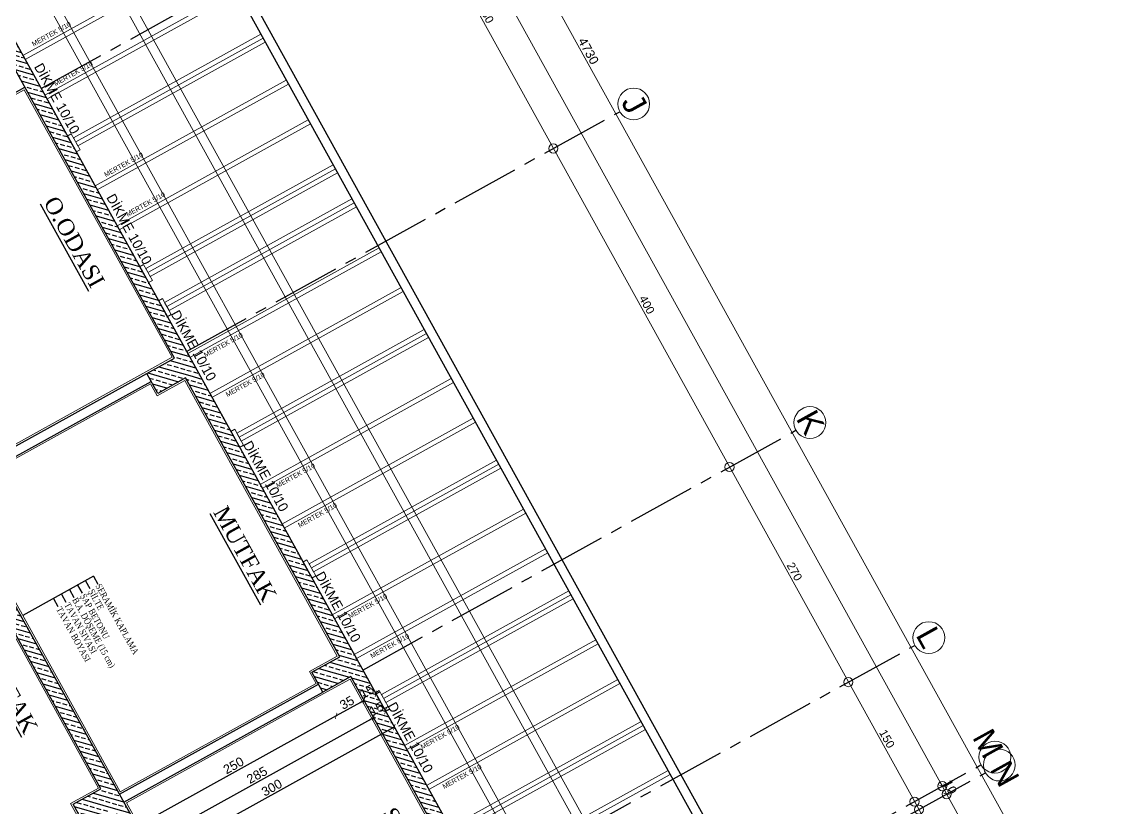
# Model space of a CAD drawing. Header units: millimetres. Extents: x 2232 to 85269, y -3593 to 5869.
# Drawn here: x 6651.6 to 6947.7, y -1213.2 to -997.1 of the extents above; entities that cross this region are included whole.
import ezdxf

# ---------------------------------------------------------------- set-up
doc = ezdxf.new("R2010")
doc.units = ezdxf.units.MM
for name, pattern in [('CENTER2', [112.5, 75, -12.5, 12.5, -12.5]), ('DASHDOT2', [12.7, 6.35, -3.175, 0, -3.175]), ('DOTX2', [0.5, 0, -0.5])]:
    doc.linetypes.add(name, pattern=pattern)
for name, color, linetype in [("'YAZI", 7, 'Continuous'), ('GORUNUS', 125, 'Continuous'), ('poz', 1, 'Continuous'), ('Standart', 7, 'Continuous'), ('Yazi', 7, 'Continuous'), ('Ölçülendirme', 7, 'Continuous')]:
    doc.layers.add(name, color=color, linetype=linetype)
for name, color, linetype, lineweight in [('aks', 251, 'DASHDOT2', 35), ('DENIZLIK', 8, 'Continuous', 20), ('duvar', 232, 'Continuous', 30), ('iz', 1, 'DOTX2', 20), ('Kiris', 7, 'Continuous', 30), ('Mertek', 137, 'Continuous', 5), ('sıva iç', 21, 'Continuous', 0), ('ölçü iç', 170, 'Continuous', 9), ('ÖLÇÜ İÇ', 7, 'Continuous', 9)]:
    doc.layers.add(name, color=color, linetype=linetype, lineweight=lineweight)
doc.styles.add('arial_1_18', font='arial.ttf', dxfattribs={"height": 0.2})
doc.styles.get("Standard").update_dxf_attribs({"font": 'arial.ttf'})
doc.styles.add('Times roman', font='times.ttf')
doc.styles.add('UNIVCH', font='times.ttf', dxfattribs={"width": 0.7})
doc.dimstyles.new('zulay iç ölçü', dxfattribs={"dimtxt": 10, "dimasz": 5, "dimexe": 0.18, "dimexo": 0, "dimgap": 2, "dimtad": 3, "dimdec": 0, "dimzin": 0, "dimdsep": 46, "dimtxsty": 'Standard', "dimblk": 'ARCHTICK', "dimcen": 0.09, "dimse1": 1, "dimse2": 1, "dimadec": 0, "dimazin": 0, "dimtfac": 1, "dimtdec": 0, "dimtix": 1, "dimtofl": 0, "dimtmove": 0, "dimatfit": 3, "dimldrblk": 'ARCHTICK', "dimfxl": 1, "dimtolj": 1, "dimtzin": 0, "dimarcsym": 0})
pattern_1 = [(45, (0, 0), (-7.071068, 7.071068), []), (45, (7.071, 0), (-7.071068, 7.071068), [5, -2.5])]

# ---------------------------------------------------------------- blocks, each defined once
blk = doc.blocks.new('IDE830Entity85')
at = {"layer": 'Standart', "linetype": 'Continuous', "lineweight": -3}
h = blk.add_hatch(dxfattribs=at)
h.set_pattern_fill('ANSI33', color=171, scale=40, style=0)
h.set_pattern_definition(pattern_1)
h.paths.add_polyline_path([(3235, 1335), (2840, 1335), (2840, 1350), (3235, 1350)])
blk = doc.blocks.new('IDE830Entity86')
at = {"layer": 'Standart', "linetype": 'Continuous', "lineweight": -3}
h = blk.add_hatch(dxfattribs=at)
h.set_pattern_fill('ANSI33', color=171, scale=40, style=0)
h.set_pattern_definition(pattern_1)
h.paths.add_polyline_path([(2815, 1335), (2465, 1335), (2465, 1350), (2815, 1350)])
blk = doc.blocks.new('IDE830Entity87')
at = {"layer": 'Standart', "linetype": 'Continuous', "lineweight": -3}
h = blk.add_hatch(dxfattribs=at)
h.set_pattern_fill('ANSI33', color=171, scale=40, style=0)
h.set_pattern_definition(pattern_1)
h.paths.add_polyline_path([(2440, 1335), (1825, 1335), (1825, 1350), (2440, 1350)])
blk = doc.blocks.new('IDE830Entity97')
at = {"layer": 'Standart', "linetype": 'Continuous', "lineweight": -3}
h = blk.add_hatch(dxfattribs=at)
h.set_pattern_fill('ANSI33', color=171, scale=40, style=0)
h.set_pattern_definition(pattern_1)
h.paths.add_polyline_path([(2465, 1300), (2440, 1300), (2440, 1350), (2465, 1350)])
blk = doc.blocks.new('IDE830Entity98')
at = {"layer": 'Standart', "linetype": 'Continuous', "lineweight": -3}
h = blk.add_hatch(dxfattribs=at)
h.set_pattern_fill('ANSI33', color=171, scale=40, style=0)
h.set_pattern_definition(pattern_1)
h.paths.add_polyline_path([(2840, 1300), (2815, 1300), (2815, 1350), (2840, 1350)])
blk = doc.blocks.new('IDE830Entity267')
at = {"layer": 'Standart', "color": 159, "linetype": 'Continuous', "lineweight": -3}
blk.add_lwpolyline([(3235, 1335), (2840, 1335)], dxfattribs=at)
blk = doc.blocks.new('IDE830Entity268')
at = {"layer": 'Standart', "color": 159, "linetype": 'Continuous', "lineweight": -3}
blk.add_lwpolyline([(2815, 1335), (2465, 1335)], dxfattribs=at)
blk = doc.blocks.new('IDE830Entity269')
at = {"layer": 'Standart', "color": 159, "linetype": 'Continuous', "lineweight": -3}
blk.add_lwpolyline([(2440, 1335), (1825, 1335)], dxfattribs=at)
blk = doc.blocks.new('IDE830Entity284')
at = {"layer": 'Standart', "color": 159, "linetype": 'Continuous', "lineweight": -3}
blk.add_lwpolyline([(2440, 1300), (2440, 1335)], dxfattribs=at)
blk = doc.blocks.new('IDE830Entity285')
at = {"layer": 'Standart', "color": 159, "linetype": 'Continuous', "lineweight": -3}
blk.add_lwpolyline([(2465, 1300), (2440, 1300)], dxfattribs=at)
blk = doc.blocks.new('IDE830Entity286')
at = {"layer": 'Standart', "color": 159, "linetype": 'Continuous', "lineweight": -3}
blk.add_lwpolyline([(2815, 1300), (2815, 1335)], dxfattribs=at)
blk = doc.blocks.new('IDE830Entity287')
at = {"layer": 'Standart', "color": 159, "linetype": 'Continuous', "lineweight": -3}
blk.add_lwpolyline([(2840, 1300), (2815, 1300)], dxfattribs=at)
blk = doc.blocks.new('IDE830Entity293')
at = {"layer": 'Standart', "color": 159, "linetype": 'Continuous', "lineweight": -3}
blk.add_lwpolyline([(-30, 1350), (3260, 1350)], dxfattribs=at)
blk = doc.blocks.new('IDE830Entity456')
at = {"layer": 'Standart', "color": 159, "linetype": 'Continuous', "lineweight": -3}
blk.add_lwpolyline([(2840, 1335), (2840, 1300)], dxfattribs=at)
blk = doc.blocks.new('IDE830Entity457')
at = {"layer": 'Standart', "color": 159, "linetype": 'Continuous', "lineweight": -3}
blk.add_lwpolyline([(2465, 1335), (2465, 1300)], dxfattribs=at)
blk = doc.blocks.new('tyutyu')
at = {"layer": 'Standart', "color": 159, "linetype": 'Continuous', "lineweight": -3}
blk.add_lwpolyline([(1027426.5, -396512), (1027426.5, -396462), (1030686.5, -396462)], dxfattribs=at)
at = {"layer": 'Standart'}
for name, p in [('IDE830Entity293', (1027426.5, -397512)), ('IDE830Entity87', (1027426.5, -397512)), ('IDE830Entity97', (1027426.5, -397512)), ('IDE830Entity86', (1027426.5, -397512)), ('IDE830Entity98', (1027426.5, -397512)), ('IDE830Entity85', (1027426.5, -397512)), ('IDE830Entity269', (1027426.5, -397512)), ('IDE830Entity284', (1027426.5, -397512)), ('IDE830Entity268', (1027426.5, -397512)), ('IDE830Entity457', (1027426.5, -397512)), ('IDE830Entity286', (1027426.5, -397512)), ('IDE830Entity267', (1027426.5, -397512)), ('IDE830Entity456', (1027426.5, -397512)), ('IDE830Entity285', (1027426.5, -397512)), ('IDE830Entity287', (1027426.5, -397512)), ('IDE830Entity86', (1027426.5, -397812)), ('IDE830Entity98', (1027426.5, -397812)), ('IDE830Entity85', (1027426.5, -397812)), ('IDE830Entity268', (1027426.5, -397812)), ('IDE830Entity286', (1027426.5, -397812)), ('IDE830Entity287', (1027426.5, -397812))]:
    blk.add_blockref(name, p, dxfattribs=at)
blk = doc.blocks.new('_ArchTick')
at = {"color": 0, "linetype": 'ByBlock', "const_width": 0.15}
blk.add_lwpolyline([(-0.5, -0.5), (0.5, 0.5)], dxfattribs=at)
blk = doc.blocks.new('*D2435')
at = {"layer": 'Defpoints', "color": 0, "transparency": 16777216}
for p in [(661197.5, -126478.5), (661197.5, -126493.5), (661204.5, -126493.5)]:
    blk.add_point(p, dxfattribs=at)
at = {"layer": 'ÖLÇÜ İÇ', "color": 0, "lineweight": -2, "transparency": 16777216}
for p, q in [((661204.5, -126478.5), (661204.5, -126473.5)), ((661204.5, -126493.5), (661204.5, -126498.5))]:
    blk.add_line(p, q, dxfattribs=at)
at = {"layer": 'ÖLÇÜ İÇ', "color": 0, "lineweight": -2, "transparency": 16777216, "xscale": 5, "yscale": 5, "zscale": 5}
for p, rotation in [((661204.5, -126478.5), 270), ((661204.5, -126493.5), 90)]:
    blk.add_blockref('_ArchTick', p, dxfattribs=dict(at, rotation=rotation))
at = {"layer": 'ÖLÇÜ İÇ', "color": 0, "transparency": 16777216, "insert": (661197.5, -126486), "char_height": 10, "attachment_point": 5, "rotation": 90}
blk.add_mtext('\\A1;15', dxfattribs=at)
blk = doc.blocks.new('*D2436')
at = {"layer": 'Defpoints', "color": 0, "transparency": 16777216}
for p in [(661197.5, -126493.5), (661177.2, -126528.5), (661204.5, -126528.5)]:
    blk.add_point(p, dxfattribs=at)
at = {"layer": 'ÖLÇÜ İÇ', "color": 0, "lineweight": -2, "transparency": 16777216}
blk.add_line((661204.5, -126493.5), (661204.5, -126528.5), dxfattribs=at)
at = {"layer": 'ÖLÇÜ İÇ', "color": 0, "lineweight": -2, "transparency": 16777216, "xscale": 5, "yscale": 5, "zscale": 5}
for p, rotation in [((661204.5, -126493.5), 90), ((661204.5, -126528.5), 270)]:
    blk.add_blockref('_ArchTick', p, dxfattribs=dict(at, rotation=rotation))
at = {"layer": 'ÖLÇÜ İÇ', "color": 0, "transparency": 16777216, "insert": (661197.5, -126511), "char_height": 10, "attachment_point": 5, "rotation": 90}
blk.add_mtext('\\A1;35', dxfattribs=at)
blk = doc.blocks.new('*D2437')
at = {"layer": 'Defpoints', "color": 0, "transparency": 16777216}
for p in [(661177.2, -126528.5), (661187, -126778.5), (661204.5, -126778.5)]:
    blk.add_point(p, dxfattribs=at)
at = {"layer": 'ÖLÇÜ İÇ', "color": 0, "lineweight": -2, "transparency": 16777216}
blk.add_line((661204.5, -126528.5), (661204.5, -126778.5), dxfattribs=at)
at = {"layer": 'ÖLÇÜ İÇ', "color": 0, "lineweight": -2, "transparency": 16777216, "xscale": 5, "yscale": 5, "zscale": 5}
for p, rotation in [((661204.5, -126528.5), 90), ((661204.5, -126778.5), 270)]:
    blk.add_blockref('_ArchTick', p, dxfattribs=dict(at, rotation=rotation))
at = {"layer": 'ÖLÇÜ İÇ', "color": 0, "transparency": 16777216, "insert": (661197.5, -126653.5), "char_height": 10, "attachment_point": 5, "rotation": 90}
blk.add_mtext('\\A1;250', dxfattribs=at)
blk = doc.blocks.new('*D2438')
at = {"layer": 'Defpoints', "color": 0, "transparency": 16777216}
for p in [(661246.2, -126478.5), (661246.2, -126778.5), (661246.2, -126778.5)]:
    blk.add_point(p, dxfattribs=at)
at = {"layer": 'ÖLÇÜ İÇ', "color": 0, "lineweight": -2, "transparency": 16777216}
blk.add_line((661246.2, -126478.5), (661246.2, -126778.5), dxfattribs=at)
at = {"layer": 'ÖLÇÜ İÇ', "color": 0, "lineweight": -2, "transparency": 16777216, "xscale": 5, "yscale": 5, "zscale": 5}
for p, rotation in [((661246.2, -126478.5), 90), ((661246.2, -126778.5), 270)]:
    blk.add_blockref('_ArchTick', p, dxfattribs=dict(at, rotation=rotation))
at = {"layer": 'ÖLÇÜ İÇ', "color": 0, "transparency": 16777216, "insert": (661239.2, -126628.5), "char_height": 10, "attachment_point": 5, "rotation": 90}
blk.add_mtext('\\A1;300', dxfattribs=at)
blk = doc.blocks.new('*D2439')
at = {"layer": 'Defpoints', "color": 0, "transparency": 16777216}
for p in [(661221, -126478.5), (661178.9, -126493.5), (661226.2, -126493.5)]:
    blk.add_point(p, dxfattribs=at)
at = {"layer": 'ÖLÇÜ İÇ', "color": 0, "lineweight": -2, "transparency": 16777216}
for p, q in [((661226.2, -126478.5), (661226.2, -126473.5)), ((661226.2, -126493.5), (661226.2, -126498.5))]:
    blk.add_line(p, q, dxfattribs=at)
at = {"layer": 'ÖLÇÜ İÇ', "color": 0, "lineweight": -2, "transparency": 16777216, "xscale": 5, "yscale": 5, "zscale": 5}
for p, rotation in [((661226.2, -126478.5), 270), ((661226.2, -126493.5), 90)]:
    blk.add_blockref('_ArchTick', p, dxfattribs=dict(at, rotation=rotation))
at = {"layer": 'ÖLÇÜ İÇ', "color": 0, "transparency": 16777216, "insert": (661219.2, -126486), "char_height": 10, "attachment_point": 5, "rotation": 90}
blk.add_mtext('\\A1;15', dxfattribs=at)
blk = doc.blocks.new('*D2440')
at = {"layer": 'Defpoints', "color": 0, "transparency": 16777216}
for p in [(661178.9, -126493.5), (661226.2, -126778.5), (661226.2, -126778.5)]:
    blk.add_point(p, dxfattribs=at)
at = {"layer": 'ÖLÇÜ İÇ', "color": 0, "lineweight": -2, "transparency": 16777216}
blk.add_line((661226.2, -126493.5), (661226.2, -126778.5), dxfattribs=at)
at = {"layer": 'ÖLÇÜ İÇ', "color": 0, "lineweight": -2, "transparency": 16777216, "xscale": 5, "yscale": 5, "zscale": 5}
for p, rotation in [((661226.2, -126493.5), 90), ((661226.2, -126778.5), 270)]:
    blk.add_blockref('_ArchTick', p, dxfattribs=dict(at, rotation=rotation))
at = {"layer": 'ÖLÇÜ İÇ', "color": 0, "transparency": 16777216, "insert": (661219.2, -126636), "char_height": 10, "attachment_point": 5, "rotation": 90}
blk.add_mtext('\\A1;285', dxfattribs=at)
blk = doc.blocks.new('*D2445')
at = {"layer": 'Defpoints', "color": 0, "transparency": 16777216}
for p in [(661221, -126478.5), (661178.9, -126493.5), (661226.2, -126493.5)]:
    blk.add_point(p, dxfattribs=at)
at = {"layer": 'ÖLÇÜ İÇ', "color": 0, "lineweight": -2, "transparency": 16777216}
for p, q in [((661226.2, -126478.5), (661226.2, -126473.5)), ((661226.2, -126493.5), (661226.2, -126498.5))]:
    blk.add_line(p, q, dxfattribs=at)
at = {"layer": 'ÖLÇÜ İÇ', "color": 0, "lineweight": -2, "transparency": 16777216, "xscale": 5, "yscale": 5, "zscale": 5}
for p, rotation in [((661226.2, -126478.5), 270), ((661226.2, -126493.5), 90)]:
    blk.add_blockref('_ArchTick', p, dxfattribs=dict(at, rotation=rotation))
at = {"layer": 'ÖLÇÜ İÇ', "color": 0, "transparency": 16777216, "insert": (661219.2, -126486), "char_height": 10, "attachment_point": 5, "rotation": 90}
blk.add_mtext('\\A1;15', dxfattribs=at)
blk = doc.blocks.new('*D2446')
at = {"layer": 'Defpoints', "color": 0, "transparency": 16777216}
for p in [(661178.9, -126493.5), (661226.2, -126778.5), (661226.2, -126778.5)]:
    blk.add_point(p, dxfattribs=at)
at = {"layer": 'ÖLÇÜ İÇ', "color": 0, "lineweight": -2, "transparency": 16777216}
blk.add_line((661226.2, -126493.5), (661226.2, -126778.5), dxfattribs=at)
at = {"layer": 'ÖLÇÜ İÇ', "color": 0, "lineweight": -2, "transparency": 16777216, "xscale": 5, "yscale": 5, "zscale": 5}
for p, rotation in [((661226.2, -126493.5), 90), ((661226.2, -126778.5), 270)]:
    blk.add_blockref('_ArchTick', p, dxfattribs=dict(at, rotation=rotation))
at = {"layer": 'ÖLÇÜ İÇ', "color": 0, "transparency": 16777216, "insert": (661219.2, -126636), "char_height": 10, "attachment_point": 5, "rotation": 90}
blk.add_mtext('\\A1;285', dxfattribs=at)
blk = doc.blocks.new('*D2451')
at = {"layer": 'Defpoints', "color": 0, "transparency": 16777216}
for p in [(661221, -126478.5), (661178.9, -126493.5), (661226.2, -126493.5)]:
    blk.add_point(p, dxfattribs=at)
at = {"layer": 'ÖLÇÜ İÇ', "color": 0, "lineweight": -2, "transparency": 16777216}
for p, q in [((661226.2, -126478.5), (661226.2, -126473.5)), ((661226.2, -126493.5), (661226.2, -126498.5))]:
    blk.add_line(p, q, dxfattribs=at)
at = {"layer": 'ÖLÇÜ İÇ', "color": 0, "lineweight": -2, "transparency": 16777216, "xscale": 5, "yscale": 5, "zscale": 5}
for p, rotation in [((661226.2, -126478.5), 270), ((661226.2, -126493.5), 90)]:
    blk.add_blockref('_ArchTick', p, dxfattribs=dict(at, rotation=rotation))
at = {"layer": 'ÖLÇÜ İÇ', "color": 0, "transparency": 16777216, "insert": (661219.2, -126486), "char_height": 10, "attachment_point": 5, "rotation": 90}
blk.add_mtext('\\A1;15', dxfattribs=at)
blk = doc.blocks.new('*D2452')
at = {"layer": 'Defpoints', "color": 0, "transparency": 16777216}
for p in [(661178.9, -126493.5), (661226.2, -126778.5), (661226.2, -126778.5)]:
    blk.add_point(p, dxfattribs=at)
at = {"layer": 'ÖLÇÜ İÇ', "color": 0, "lineweight": -2, "transparency": 16777216}
blk.add_line((661226.2, -126493.5), (661226.2, -126778.5), dxfattribs=at)
at = {"layer": 'ÖLÇÜ İÇ', "color": 0, "lineweight": -2, "transparency": 16777216, "xscale": 5, "yscale": 5, "zscale": 5}
for p, rotation in [((661226.2, -126493.5), 90), ((661226.2, -126778.5), 270)]:
    blk.add_blockref('_ArchTick', p, dxfattribs=dict(at, rotation=rotation))
at = {"layer": 'ÖLÇÜ İÇ', "color": 0, "transparency": 16777216, "insert": (661219.2, -126636), "char_height": 10, "attachment_point": 5, "rotation": 90}
blk.add_mtext('\\A1;285', dxfattribs=at)
blk = doc.blocks.new('*D2454')
at = {"layer": 'Defpoints', "color": 0, "transparency": 16777216}
for p in [(661221, -126478.5), (661178.9, -126493.5), (661226.2, -126493.5)]:
    blk.add_point(p, dxfattribs=at)
at = {"layer": 'ÖLÇÜ İÇ', "color": 0, "lineweight": -2, "transparency": 16777216}
for p, q in [((661226.2, -126478.5), (661226.2, -126473.5)), ((661226.2, -126493.5), (661226.2, -126498.5))]:
    blk.add_line(p, q, dxfattribs=at)
at = {"layer": 'ÖLÇÜ İÇ', "color": 0, "lineweight": -2, "transparency": 16777216, "xscale": 5, "yscale": 5, "zscale": 5}
for p, rotation in [((661226.2, -126478.5), 270), ((661226.2, -126493.5), 90)]:
    blk.add_blockref('_ArchTick', p, dxfattribs=dict(at, rotation=rotation))
at = {"layer": 'ÖLÇÜ İÇ', "color": 0, "transparency": 16777216, "insert": (661219.2, -126486), "char_height": 10, "attachment_point": 5, "rotation": 90}
blk.add_mtext('\\A1;15', dxfattribs=at)
blk = doc.blocks.new('*D2455')
at = {"layer": 'Defpoints', "color": 0, "transparency": 16777216}
for p in [(661178.9, -126493.5), (661226.2, -126778.5), (661226.2, -126778.5)]:
    blk.add_point(p, dxfattribs=at)
at = {"layer": 'ÖLÇÜ İÇ', "color": 0, "lineweight": -2, "transparency": 16777216}
blk.add_line((661226.2, -126493.5), (661226.2, -126778.5), dxfattribs=at)
at = {"layer": 'ÖLÇÜ İÇ', "color": 0, "lineweight": -2, "transparency": 16777216, "xscale": 5, "yscale": 5, "zscale": 5}
for p, rotation in [((661226.2, -126493.5), 90), ((661226.2, -126778.5), 270)]:
    blk.add_blockref('_ArchTick', p, dxfattribs=dict(at, rotation=rotation))
at = {"layer": 'ÖLÇÜ İÇ', "color": 0, "transparency": 16777216, "insert": (661219.2, -126636), "char_height": 10, "attachment_point": 5, "rotation": 90}
blk.add_mtext('\\A1;285', dxfattribs=at)
blk = doc.blocks.new('*D2456')
at = {"layer": 'Defpoints', "color": 0, "transparency": 16777216}
for p in [(661221, -126478.5), (661178.9, -126493.5), (661226.2, -126493.5)]:
    blk.add_point(p, dxfattribs=at)
at = {"layer": 'ÖLÇÜ İÇ', "color": 0, "lineweight": -2, "transparency": 16777216}
for p, q in [((661226.2, -126478.5), (661226.2, -126473.5)), ((661226.2, -126493.5), (661226.2, -126498.5))]:
    blk.add_line(p, q, dxfattribs=at)
at = {"layer": 'ÖLÇÜ İÇ', "color": 0, "lineweight": -2, "transparency": 16777216, "xscale": 5, "yscale": 5, "zscale": 5}
for p, rotation in [((661226.2, -126478.5), 270), ((661226.2, -126493.5), 90)]:
    blk.add_blockref('_ArchTick', p, dxfattribs=dict(at, rotation=rotation))
at = {"layer": 'ÖLÇÜ İÇ', "color": 0, "transparency": 16777216, "insert": (661219.2, -126486), "char_height": 10, "attachment_point": 5, "rotation": 90}
blk.add_mtext('\\A1;15', dxfattribs=at)
blk = doc.blocks.new('*D2457')
at = {"layer": 'Defpoints', "color": 0, "transparency": 16777216}
for p in [(661178.9, -126493.5), (661226.2, -126778.5), (661226.2, -126778.5)]:
    blk.add_point(p, dxfattribs=at)
at = {"layer": 'ÖLÇÜ İÇ', "color": 0, "lineweight": -2, "transparency": 16777216}
blk.add_line((661226.2, -126493.5), (661226.2, -126778.5), dxfattribs=at)
at = {"layer": 'ÖLÇÜ İÇ', "color": 0, "lineweight": -2, "transparency": 16777216, "xscale": 5, "yscale": 5, "zscale": 5}
for p, rotation in [((661226.2, -126493.5), 90), ((661226.2, -126778.5), 270)]:
    blk.add_blockref('_ArchTick', p, dxfattribs=dict(at, rotation=rotation))
at = {"layer": 'ÖLÇÜ İÇ', "color": 0, "transparency": 16777216, "insert": (661219.2, -126636), "char_height": 10, "attachment_point": 5, "rotation": 90}
blk.add_mtext('\\A1;285', dxfattribs=at)
blk = doc.blocks.new('*D2458')
at = {"layer": 'Defpoints', "color": 0, "transparency": 16777216}
for p in [(661221, -126478.5), (661178.9, -126493.5), (661226.2, -126493.5)]:
    blk.add_point(p, dxfattribs=at)
at = {"layer": 'ÖLÇÜ İÇ', "color": 0, "lineweight": -2, "transparency": 16777216}
for p, q in [((661226.2, -126478.5), (661226.2, -126473.5)), ((661226.2, -126493.5), (661226.2, -126498.5))]:
    blk.add_line(p, q, dxfattribs=at)
at = {"layer": 'ÖLÇÜ İÇ', "color": 0, "lineweight": -2, "transparency": 16777216, "xscale": 5, "yscale": 5, "zscale": 5}
for p, rotation in [((661226.2, -126478.5), 270), ((661226.2, -126493.5), 90)]:
    blk.add_blockref('_ArchTick', p, dxfattribs=dict(at, rotation=rotation))
at = {"layer": 'ÖLÇÜ İÇ', "color": 0, "transparency": 16777216, "insert": (661219.2, -126486), "char_height": 10, "attachment_point": 5, "rotation": 90}
blk.add_mtext('\\A1;15', dxfattribs=at)
blk = doc.blocks.new('*D2459')
at = {"layer": 'Defpoints', "color": 0, "transparency": 16777216}
for p in [(661178.9, -126493.5), (661226.2, -126778.5), (661226.2, -126778.5)]:
    blk.add_point(p, dxfattribs=at)
at = {"layer": 'ÖLÇÜ İÇ', "color": 0, "lineweight": -2, "transparency": 16777216}
blk.add_line((661226.2, -126493.5), (661226.2, -126778.5), dxfattribs=at)
at = {"layer": 'ÖLÇÜ İÇ', "color": 0, "lineweight": -2, "transparency": 16777216, "xscale": 5, "yscale": 5, "zscale": 5}
for p, rotation in [((661226.2, -126493.5), 90), ((661226.2, -126778.5), 270)]:
    blk.add_blockref('_ArchTick', p, dxfattribs=dict(at, rotation=rotation))
at = {"layer": 'ÖLÇÜ İÇ', "color": 0, "transparency": 16777216, "insert": (661219.2, -126636), "char_height": 10, "attachment_point": 5, "rotation": 90}
blk.add_mtext('\\A1;285', dxfattribs=at)
blk = doc.blocks.new('*D2460')
at = {"layer": 'Defpoints', "color": 0, "transparency": 16777216}
for p in [(661221, -126778.5), (661178.9, -126793.5), (661226.2, -126793.5)]:
    blk.add_point(p, dxfattribs=at)
at = {"layer": 'ÖLÇÜ İÇ', "color": 0, "lineweight": -2, "transparency": 16777216}
for p, q in [((661226.2, -126778.5), (661226.2, -126773.5)), ((661226.2, -126793.5), (661226.2, -126798.5))]:
    blk.add_line(p, q, dxfattribs=at)
at = {"layer": 'ÖLÇÜ İÇ', "color": 0, "lineweight": -2, "transparency": 16777216, "xscale": 5, "yscale": 5, "zscale": 5}
for p, rotation in [((661226.2, -126778.5), 270), ((661226.2, -126793.5), 90)]:
    blk.add_blockref('_ArchTick', p, dxfattribs=dict(at, rotation=rotation))
at = {"layer": 'ÖLÇÜ İÇ', "color": 0, "transparency": 16777216, "insert": (661219.2, -126786), "char_height": 10, "attachment_point": 5, "rotation": 90}
blk.add_mtext('\\A1;15', dxfattribs=at)
blk = doc.blocks.new('IDE242Entity1386')
at = {"layer": 'Ölçülendirme', "color": 1, "linetype": 'Continuous', "lineweight": 5}
for points in [[(-8, 2693), (3268, 2693)], [(-8, 2658), (3268, 2658)]]:
    blk.add_lwpolyline(points, dxfattribs=at)
for centre in [(3260, 2693), (2440, 2658), (2840, 2658), (3110, 2658), (3260, 2658)]:
    blk.add_circle(centre, 5, dxfattribs=at)
at = {"layer": 'Ölçülendirme', "color": 1, "linetype": 'Continuous', "lineweight": 5, "style": 'arial_1_18'}
for s, p in [('330', (2264.5, 2660.5)), ('400', (2629.5, 2660.5)), ('270', (2964.5, 2660.5)), ('150', (3174.5, 2660.5))]:
    blk.add_text(s, height=9, dxfattribs=at).set_placement(p)
blk = doc.blocks.new('IDE941Entity3926')
at = {"layer": 'Ölçülendirme', "color": 1, "linetype": 'Continuous', "lineweight": 5}
for points in [[(3262, 2723), (4738, 2723)], [(3262, 2688), (4738, 2688)]]:
    blk.add_lwpolyline(points, dxfattribs=at)
for centre in [(3270, 2723), (3270, 2688)]:
    blk.add_circle(centre, 5, dxfattribs=at)
blk = doc.blocks.new('*D2485')
at = {"layer": 'Defpoints', "color": 0, "transparency": 16777216}
for p in [(1236851.2, -408550.2), (1236851.2, -408550.2), (1241581.2, -408550.2)]:
    blk.add_point(p, dxfattribs=at)
at = {"layer": 'ÖLÇÜ İÇ', "color": 0, "lineweight": -2, "transparency": 16777216}
blk.add_line((1241581.2, -408550.2), (1236851.2, -408550.2), dxfattribs=at)
at = {"layer": 'ÖLÇÜ İÇ', "color": 0, "lineweight": -2, "transparency": 16777216, "xscale": 5, "yscale": 5, "zscale": 5, "rotation": 180}
blk.add_blockref('_ArchTick', (1236851.2, -408550.2), dxfattribs=at)
at = {"layer": 'ÖLÇÜ İÇ', "color": 0, "lineweight": -2, "transparency": 16777216, "xscale": 5, "yscale": 5, "zscale": 5}
blk.add_blockref('_ArchTick', (1241581.2, -408550.2), dxfattribs=at)
at = {"layer": 'ÖLÇÜ İÇ', "color": 0, "transparency": 16777216, "insert": (1239216.2, -408543.2), "char_height": 10, "attachment_point": 5}
blk.add_mtext('\\A1;4730', dxfattribs=at)
blk = doc.blocks.new('*D2565')
at = {"layer": 'Defpoints', "color": 0, "transparency": 16777216}
for p in [(1240111.2, -408593.9), (1240121.2, -408593.9), (1240121.2, -408593.9)]:
    blk.add_point(p, dxfattribs=at)
at = {"layer": 'ÖLÇÜ İÇ', "color": 0, "lineweight": -2, "transparency": 16777216}
for p, q in [((1240111.2, -408593.9), (1240106.2, -408593.9)), ((1240121.2, -408593.9), (1240126.2, -408593.9))]:
    blk.add_line(p, q, dxfattribs=at)
at = {"layer": 'ÖLÇÜ İÇ', "color": 0, "lineweight": -2, "transparency": 16777216, "xscale": 5, "yscale": 5, "zscale": 5}
blk.add_blockref('_ArchTick', (1240111.2, -408593.9), dxfattribs=at)
at = {"layer": 'ÖLÇÜ İÇ', "color": 0, "lineweight": -2, "transparency": 16777216, "xscale": 5, "yscale": 5, "zscale": 5, "rotation": 180}
blk.add_blockref('_ArchTick', (1240121.2, -408593.9), dxfattribs=at)
at = {"layer": 'ÖLÇÜ İÇ', "color": 0, "transparency": 16777216, "insert": (1240116.2, -408586.9), "char_height": 10, "attachment_point": 5}
blk.add_mtext('\\A1;10', dxfattribs=at)
blk = doc.blocks.new('DFGFDGHN')
at = {"layer": 'ÖLÇÜ İÇ'}
for base, p1, p2, picture, middle in [((661226.2, -126493.5), (661221, -126478.5), (661178.9, -126493.5), '*D2439', (661219.2, -126486)), ((661226.2, -126493.5), (661221, -126478.5), (661178.9, -126493.5), '*D2445', (661219.2, -126486)), ((661226.2, -126493.5), (661221, -126478.5), (661178.9, -126493.5), '*D2451', (661219.2, -126486)), ((661226.2, -126493.5), (661221, -126478.5), (661178.9, -126493.5), '*D2454', (661219.2, -126486)), ((661226.2, -126493.5), (661221, -126478.5), (661178.9, -126493.5), '*D2456', (661219.2, -126486)), ((661226.2, -126493.5), (661221, -126478.5), (661178.9, -126493.5), '*D2458', (661219.2, -126486)), ((661204.5, -126493.5), (661197.5, -126478.5), (661197.5, -126493.5), '*D2435', (661197.5, -126486)), ((661246.2, -126778.5), (661246.2, -126478.5), (661246.2, -126778.5), '*D2438', (661239.2, -126628.5)), ((661204.5, -126528.5), (661197.5, -126493.5), (661177.2, -126528.5), '*D2436', (661197.5, -126511)), ((661204.5, -126778.5), (661177.2, -126528.5), (661187, -126778.5), '*D2437', (661197.5, -126653.5)), ((661226.2, -126793.5), (661221, -126778.5), (661178.9, -126793.5), '*D2460', (661219.2, -126786))]:
    dim = blk.add_linear_dim(base=base, p1=p1, p2=p2, angle=90, dimstyle='zulay iç ölçü', dxfattribs=at)
    dim.commit()
    dim.dimension.update_dxf_attribs({"geometry": picture, "text_midpoint": middle})
for picture in ['*D2440', '*D2446', '*D2452', '*D2455', '*D2457', '*D2459']:
    dim = blk.add_linear_dim(base=(661226.2, -126778.5), p1=(661178.9, -126493.5), p2=(661226.2, -126778.5), angle=90, dimstyle='zulay iç ölçü', override={"dimtmove": 1}, dxfattribs=at)
    dim.commit()
    dim.dimension.update_dxf_attribs({"geometry": picture, "text_midpoint": (661219.2, -126636)})
blk = doc.blocks.new('TTRYRTY')
at = {"layer": 'aks', "color": 251, "linetype": 'CENTER2', "lineweight": -3}
for points in [[(1238961.2, -409089.5), (1238961.2, -408545.4)], [(1239291.2, -409089.5), (1239291.2, -408545.4)], [(1239691.2, -409089.5), (1239691.2, -408545.4)], [(1239961.2, -409089.5), (1239961.2, -408545.4)], [(1240111.2, -409089.5), (1240111.2, -408545.4)], [(1240121.2, -409089.5), (1240121.2, -408545.4)]]:
    blk.add_lwpolyline(points, dxfattribs=at)
at = {"layer": 'aks', "color": 30, "linetype": 'Continuous', "lineweight": 5}
for centre in [(1239291.2, -408527.9), (1239691.2, -408527.9), (1239961.2, -408527.9), (1240111.2, -408527.9), (1240121.2, -408527.9)]:
    blk.add_circle(centre, 17.5, dxfattribs=at)
at = {"layer": 'DENIZLIK'}
for p, q in [((1239030.7, -408849.3, 1163.8), (1239030.7, -409084.6, 1163.8)), ((1239194.8, -408849.3, 1163.8), (1239194.8, -409084.6, 1163.8)), ((1239237.6, -408849.3, 1163.8), (1239237.6, -409084.6, 1163.8)), ((1239401.6, -408849.3, 1163.8), (1239401.6, -409084.6, 1163.8)), ((1239565.7, -408849.3, 1163.8), (1239565.7, -409084.6, 1163.8)), ((1239729.7, -408849.3, 1163.8), (1239729.7, -409084.6, 1163.8)), ((1239893.8, -408849.3, 1163.8), (1239893.8, -409084.6, 1163.8))]:
    blk.add_line(p, q, dxfattribs=at)
at = {"layer": 'DENIZLIK', "elevation": 1163.8}
for points in [[(1239025.7, -408849.3), (1239025.7, -409084.6), (1239035.7, -409084.6), (1239035.7, -408849.3)], [(1239189.8, -408849.3), (1239189.8, -409084.6), (1239199.8, -409084.6), (1239199.8, -408849.3)], [(1239242.6, -408849.3), (1239242.6, -409084.6), (1239232.6, -409084.6), (1239232.6, -408849.3)], [(1239406.6, -408849.3), (1239406.6, -409084.6), (1239396.6, -409084.6), (1239396.6, -408849.3)], [(1239570.7, -408849.3), (1239570.7, -409084.6), (1239560.7, -409084.6), (1239560.7, -408849.3)], [(1239734.7, -408849.3), (1239734.7, -409084.6), (1239724.7, -409084.6), (1239724.7, -408849.3)], [(1239898.8, -408849.3), (1239898.8, -409084.6), (1239888.8, -409084.6), (1239888.8, -408849.3)]]:
    blk.add_lwpolyline(points, dxfattribs=at)
for points in [[(1239040.7, -409084.6), (1239020.7, -409084.6), (1239020.7, -409089.6), (1239040.7, -409089.6)], [(1239204.8, -409084.6), (1239184.8, -409084.6), (1239184.8, -409089.6), (1239204.8, -409089.6)], [(1239227.6, -409084.6), (1239247.6, -409084.6), (1239247.6, -409089.6), (1239227.6, -409089.6)], [(1239391.6, -409084.6), (1239411.6, -409084.6), (1239411.6, -409089.6), (1239391.6, -409089.6)], [(1239555.7, -409084.6), (1239575.7, -409084.6), (1239575.7, -409089.6), (1239555.7, -409089.6)], [(1239719.7, -409084.6), (1239739.7, -409084.6), (1239739.7, -409089.6), (1239719.7, -409089.6)]]:
    blk.add_lwpolyline(points, close=True, dxfattribs=at)
at = {"layer": 'duvar'}
for p, q in [((1238951.2, -409389.5), (1238951.2, -409104.5)), ((1239291.2, -409389.5), (1239291.2, -409139.5)), ((1239301.2, -409389.5), (1239301.2, -409139.5)), ((1239681.2, -409389.5), (1239681.2, -409139.5)), ((1239691.2, -409389.5), (1239691.2, -409139.5))]:
    blk.add_line(p, q, dxfattribs=at)
at = {"layer": 'GORUNUS', "lineweight": 30}
for points in [[(1236821.2, -409089.5), (1237582.6, -408839.3), (1240849.8, -408839.3), (1241611.2, -409089.5)], [(1236853.2, -409089.5), (1237584.2, -408849.3), (1240848.2, -408849.3), (1241579.2, -409089.5)]]:
    blk.add_lwpolyline(points, dxfattribs=at)
at = {"layer": 'iz', "ltscale": 50}
for p, q in [((1241581.2, -409089.5), (1236851.2, -409089.5)), ((1241581.2, -409389.5), (1236851.2, -409389.5))]:
    blk.add_line(p, q, dxfattribs=at)
at = {"layer": 'Mertek', "elevation": 1794.9}
for points in [[(1238919.5, -409089.5), (1238919.5, -408849.3)], [(1238924.5, -408849.3), (1238924.5, -409089.5)], [(1238969.3, -409089.5), (1238969.3, -408849.3)], [(1238974.3, -408849.3), (1238974.3, -409089.5)], [(1239083.5, -409089.5), (1239083.5, -408849.3)], [(1239088.5, -408849.3), (1239088.5, -409089.5)], [(1239133.4, -409089.5), (1239133.4, -408849.3)], [(1239138.4, -408849.3), (1239138.4, -409089.5)], [(1239294, -408849.3), (1239294, -409089.5)], [(1239299, -409089.5), (1239299, -408849.3)], [(1239343.9, -408849.3), (1239343.9, -409089.5)], [(1239348.9, -409089.5), (1239348.9, -408849.3)], [(1239458.1, -408849.3), (1239458.1, -409089.5)], [(1239463.1, -409089.5), (1239463.1, -408849.3)], [(1239507.9, -408849.3), (1239507.9, -409089.5)], [(1239512.9, -409089.5), (1239512.9, -408849.3)], [(1239622.1, -408849.3), (1239622.1, -409089.5)], [(1239627.1, -409089.5), (1239627.1, -408849.3)], [(1239671.9, -408849.3), (1239671.9, -409089.5)], [(1239676.9, -409089.5), (1239676.9, -408849.3)], [(1239786.1, -408849.3), (1239786.1, -409089.5)], [(1239791.1, -409089.5), (1239791.1, -408849.3)], [(1239836, -408849.3), (1239836, -409089.5)], [(1239841, -409089.5), (1239841, -408849.3)], [(1239950.2, -408849.3), (1239950.2, -409089.5)], [(1239955.2, -409089.5), (1239955.2, -408849.3)]]:
    blk.add_lwpolyline(points, dxfattribs=at)
at = {"layer": 'poz'}
for p, q in [((1239457.9, -409298.5), (1239457.9, -409387.5)), ((1239457.9, -409298.5), (1239467.9, -409298.5)), ((1239457.9, -409308.5), (1239467.9, -409308.5)), ((1239457.9, -409318.5), (1239467.9, -409318.5)), ((1239457.9, -409328.8), (1239467.9, -409328.8)), ((1239457.9, -409338.8), (1239467.9, -409338.8)), ((1239457.9, -409348.8), (1239467.9, -409348.8))]:
    blk.add_line(p, q, dxfattribs=at)
at = {"layer": 'sıva iç', "elevation": 1163.8}
for points in [[(1237260.1, -408955.6), (1240091.2, -408955.6)], [(1237229.7, -408965.6), (1240091.2, -408965.6)], [(1237044.4, -409028.4), (1240091.2, -409028.4)], [(1237013.2, -409038.4), (1240091.2, -409038.4)]]:
    blk.add_lwpolyline(points, dxfattribs=at)
at = {"layer": 'sıva iç'}
for points in [[(1239289.2, -409139.5), (1239289.2, -409106.5), (1238953.2, -409106.5), (1238953.2, -409387.5), (1239289.2, -409387.5)], [(1239679.2, -409141.5), (1239664.2, -409141.5), (1239664.2, -409106.5), (1239318.2, -409106.5), (1239318.2, -409141.5), (1239303.2, -409141.5), (1239303.2, -409387.5), (1239679.2, -409387.5)], [(1240089.2, -409141.5), (1240084.2, -409141.5), (1240084.2, -409106.5), (1239693.2, -409106.5), (1239693.2, -409139.5), (1239693.2, -409387.5), (1240089.2, -409387.5)], [(1239679.2, -409441.5), (1239664.2, -409441.5), (1239664.2, -409406.5), (1239318.2, -409406.5), (1239318.2, -409441.5), (1239303.2, -409441.5), (1239303.2, -409687.5), (1239679.2, -409687.5)]]:
    blk.add_lwpolyline(points, close=True, dxfattribs=at)
at = {"layer": 'Kiris'}
blk.add_blockref('tyutyu', (209424.7, -12927.5), dxfattribs=at)
at = {"layer": 'Standart'}
for name, p in [('IDE242Entity1386', (1236851.2, -411286.9)), ('IDE941Entity3926', (1236851.2, -411316.9))]:
    blk.add_blockref(name, p, dxfattribs=at)
at = {"layer": 'ölçü iç', "lineweight": 30}
blk.add_blockref('DFGFDGHN', (578516.7, -282611), dxfattribs=at)
at = {"layer": "'YAZI", "char_height": 4.8, "rotation": 90}
for insert, attachment_point in [((1238911.4, -409084.7, 2110.2), 1), ((1238961.2, -409084.7, 2110.2), 1), ((1239075.4, -409084.7, 2110.2), 1), ((1239125.2, -409084.7, 2110.2), 1), ((1239307.2, -409084.7, 2110.2), 7), ((1239357, -409084.7, 2110.2), 7), ((1239471.2, -409084.7, 2110.2), 7), ((1239521, -409084.7, 2110.2), 7), ((1239635.2, -409084.7, 2110.2), 7), ((1239685.1, -409084.7, 2110.2), 7), ((1239799.3, -409084.7, 2110.2), 7), ((1239849.1, -409084.7, 2110.2), 7)]:
    blk.add_mtext_dynamic_manual_height_columns('\\A1;\\pxqc;{\\fBahnschrift SemiLight|b0|i0|c162|p34;\\H1.125x;MERTEK 5/10}', width=68.058, gutter_width=25, heights=[0], dxfattribs=dict(at, insert=insert, attachment_point=attachment_point))
at = {"layer": "'YAZI", "char_height": 9.6}
for insert, attachment_point in [((1239047.2, -409074.2, 1163.8), 3), ((1239211.2, -409074.2, 1163.8), 3), ((1239221.2, -409074.2, 1163.8), 1), ((1239385.2, -409074.2, 1163.8), 1), ((1239549.3, -409074.2, 1163.8), 1), ((1239713.3, -409074.2, 1163.8), 1)]:
    blk.add_mtext_dynamic_manual_height_columns('\\A1;\\pxqc;{\\fBahnschrift SemiLight|b0|i0|c162|p34;\\H1.125x;DİKME 10/10}', width=136.115, gutter_width=50, heights=[0], dxfattribs=dict(at, insert=insert, attachment_point=attachment_point))
at = {"layer": 'aks', "color": 1, "linetype": 'Continuous', "lineweight": 5, "style": 'arial_1_18'}
for s, p in [('J', (1239282.5, -408539.6)), ('K', (1239679.6, -408539.6)), ('L', (1239951.5, -408539.6)), ('M', (1240079.9, -408539.6)), ('N', (1240119.8, -408539.6))]:
    blk.add_text(s, height=25, dxfattribs=at).set_placement(p)
at = {"layer": 'Yazi', "style": 'Times roman'}
for s, p in [('%%UO.ODASI', (1239071.5, -409148.2)), ('%%UMUTFAK', (1239459.5, -409149.7)), ('%%USALON', (1239838.6, -409148.2)), ('%%UMUTFAK', (1239459.5, -409449.7))]:
    blk.add_text(s, height=17.99, dxfattribs=at).set_placement(p)
at = {"layer": 'Yazi', "style": 'UNIVCH', "width": 0.7}
for s, height, p in [('SERAMİK KAPLAMA', 6.998, (1239468.1, -409302)), ('ŞİLTE', 7, (1239469.5, -409311.9)), ('ŞAP BETONU', 7, (1239469.5, -409322)), ('B.A. DÖŞEME (15 cm)', 6.998, (1239469, -409331.8)), ('TAVAN SIVASI', 6.998, (1239469.5, -409342)), ('TAVAN BOYASI', 6.998, (1239469.5, -409352.2))]:
    blk.add_text(s, height=height, dxfattribs=at).set_placement(p)
at = {"layer": 'ÖLÇÜ İÇ', "color": 1}
dim = blk.add_linear_dim(base=(1236851.2, -408550.2), p1=(1241581.2, -408550.2), p2=(1236851.2, -408550.2), dimstyle='zulay iç ölçü', dxfattribs=at)
dim.commit()
dim.dimension.update_dxf_attribs({"geometry": '*D2485', "text_midpoint": (1239216.2, -408543.2)})
at = {"layer": 'ÖLÇÜ İÇ'}
dim = blk.add_linear_dim(base=(1240121.2, -408593.9), p1=(1240111.2, -408593.9), p2=(1240121.2, -408593.9), dimstyle='zulay iç ölçü', dxfattribs=at)
dim.commit()
dim.dimension.update_dxf_attribs({"geometry": '*D2565', "text_midpoint": (1240116.2, -408586.9)})
blk = doc.blocks.new('RRRR')
at = {"layer": 'sıva iç', "rotation": 298.9508757840127}
blk.add_blockref('TTRYRTY', (892692.8, 843877.3), dxfattribs=at)

msp = doc.modelspace()

# ---------------------------------------------------------------- block references
at = {"layer": 'ÖLÇÜ İÇ', "xscale": 0.25, "yscale": 0.25, "zscale": 0.25}
msp.add_blockref('RRRR', (-276957.06, 108554.7), dxfattribs=at)

doc.saveas('drawing.dxf')
